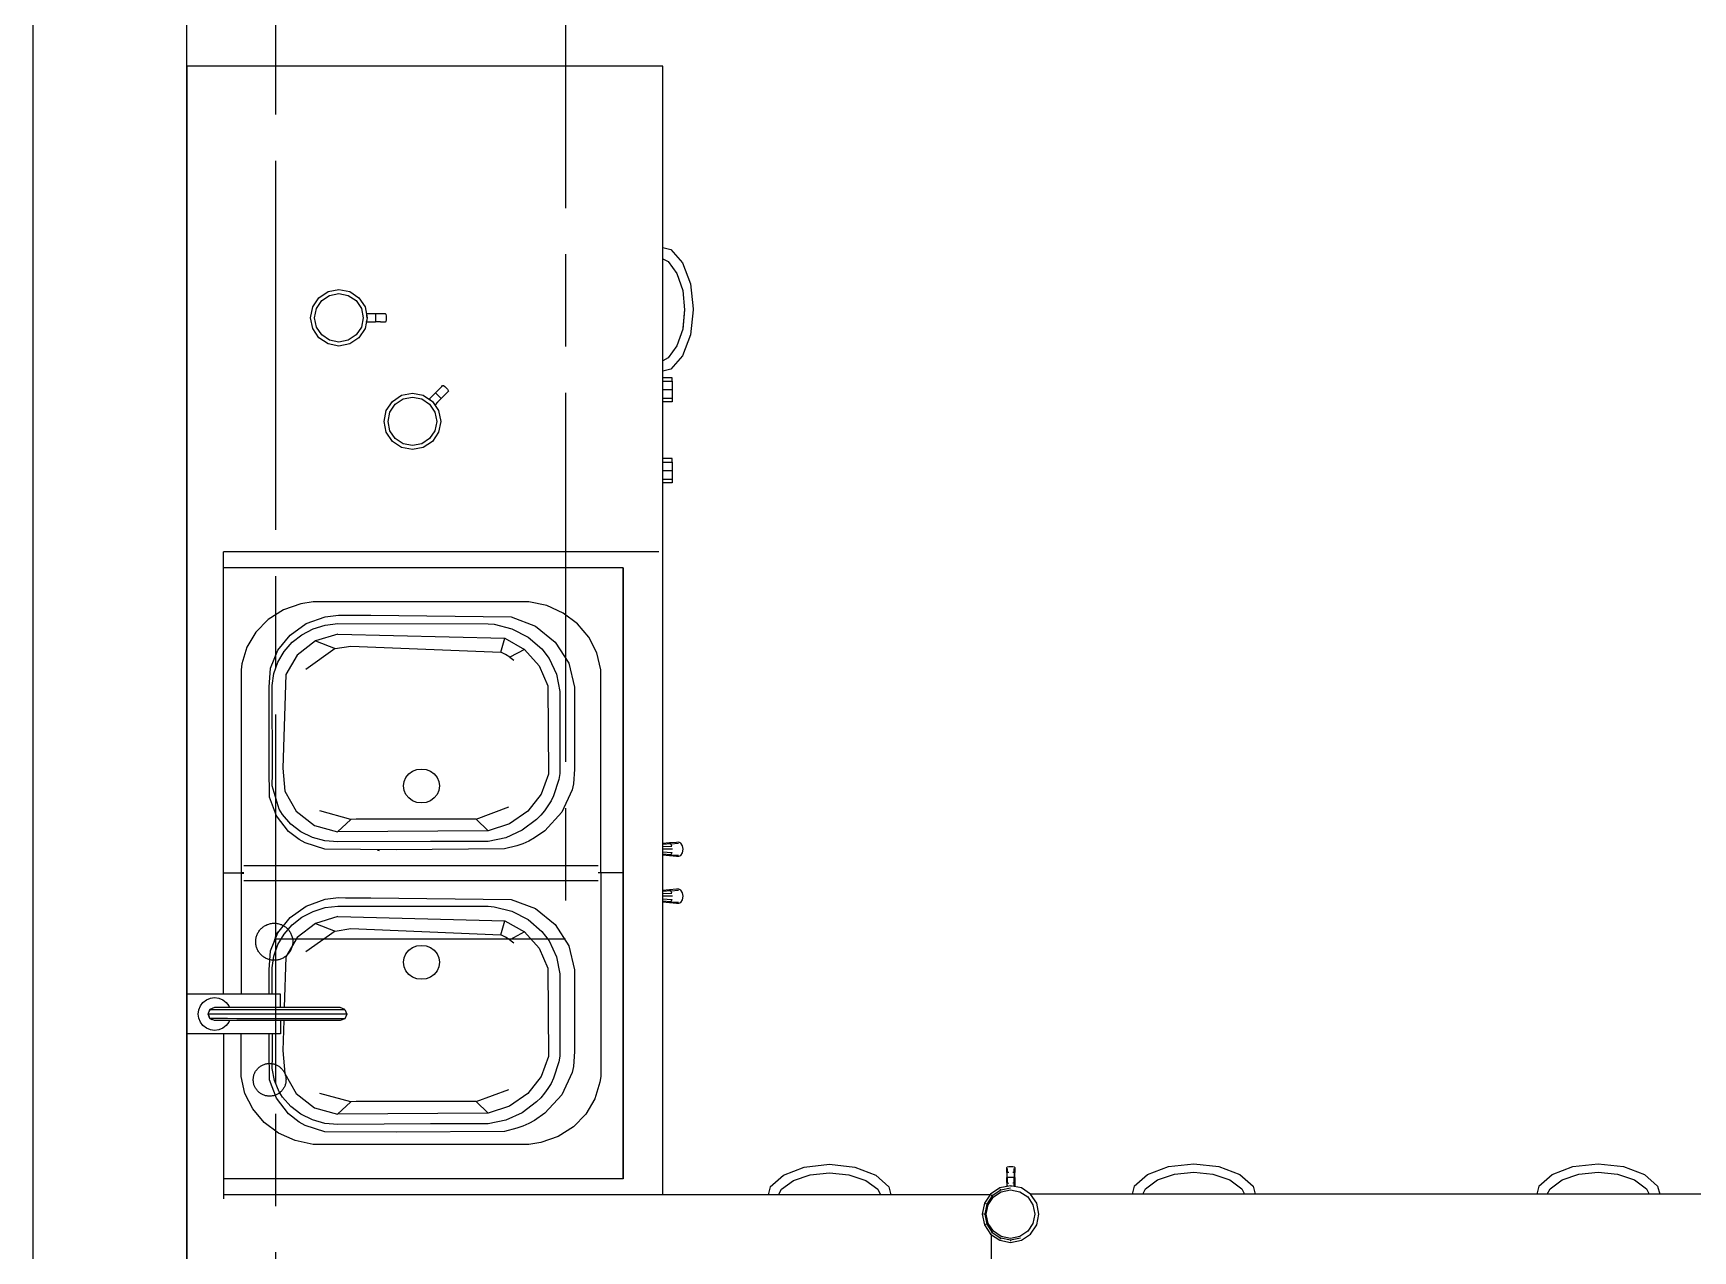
# Model space of a CAD drawing. Header units: inches. Extents: x 20 to 12921, y 15 to 10415.
# Drawn here: x 4620 to 6778, y 963 to 2546 of the extents above; entities that cross this region are included whole.
import ezdxf

# ---------------------------------------------------------------- set-up
doc = ezdxf.new("R2010")
doc.units = ezdxf.units.IN
doc.header["$MEASUREMENT"] = 0
doc.linetypes.add('ACAD_ISO08W100', pattern=[36, 24, -3, 6, -3])
doc.layers.add('mebel', color=21, linetype='Continuous')

# ---------------------------------------------------------------- blocks, each defined once
blk = doc.blocks.new('m_131')
for p, q in [((-622, 2098.6), (-622, 1097.2)), ((-647.6, 1895.6), (-632.4, 1912.7)), ((-632.4, 1912.7), (-622, 1915.4)), ((-629.1, 1898.1), (-622, 1901.7)), ((-657.9, 1868.3), (-647.6, 1895.6)), ((-647.8, 1860.6), (-640.5, 1882.4)), ((-640.5, 1882.4), (-629.1, 1898.1)), ((-661.6, 1835.5), (-657.9, 1868.3)), ((-650.4, 1835.5), (-647.8, 1860.6)), ((-657.9, 1802.6), (-661.6, 1835.5)), ((-647.8, 1810.4), (-650.4, 1835.5)), ((-647.6, 1775.4), (-657.9, 1802.6)), ((-640.5, 1788.5), (-647.8, 1810.4)), ((-632.4, 1758.2), (-647.6, 1775.4)), ((-629.1, 1772.8), (-640.5, 1788.5)), ((-622, 1769.2), (-629.1, 1772.8)), ((-632.4, 1758.2), (-622, 1755.6)), ((-647.6, 1369.4), (-632.4, 1386.5)), ((-632.4, 1386.5), (-622, 1389.2)), ((-657.9, 1342.1), (-647.6, 1369.4)), ((-640.5, 1356.2), (-629.1, 1371.9)), ((-629.1, 1371.9), (-622, 1375.5)), ((-661.6, 1309.3), (-657.9, 1342.1)), ((-647.8, 1334.4), (-640.5, 1356.2)), ((-650.4, 1309.3), (-647.8, 1334.4)), ((-657.9, 1276.4), (-661.6, 1309.3)), ((-647.8, 1284.2), (-650.4, 1309.3)), ((-647.6, 1249.2), (-657.9, 1276.4)), ((-640.5, 1262.3), (-647.8, 1284.2)), ((-629.1, 1246.6), (-640.5, 1262.3)), ((-632.4, 1232), (-647.6, 1249.2)), ((-632.4, 1232), (-622, 1229.4)), ((-622, 1243), (-629.1, 1246.6)), ((-610.1, 1105.2), (-622.1, 1097.2)), ((-596.1, 1108), (-610.1, 1105.2)), ((-608.1, 1100.3), (-596.1, 1102.7)), ((-582, 1105.2), (-596.1, 1108)), ((-596.1, 1102.7), (-584, 1100.3)), ((-570, 1097.2), (-582, 1105.2)), ((-630.1, 1085.3), (-632.9, 1071.2)), ((-622.1, 1097.2), (-630.1, 1085.3)), ((-627.6, 1071.2), (-625.2, 1083.2)), ((-625.2, 1083.2), (-618.4, 1093.5)), ((-618.4, 1093.5), (-608.1, 1100.3)), ((-584, 1100.3), (-573.7, 1093.5)), ((-573.7, 1093.5), (-566.9, 1083.2)), ((-562, 1085.3), (-570, 1097.2)), ((-566.9, 1083.2), (-564.5, 1071.2)), ((-565, 1084), (-562.4, 1071.2)), ((-559.2, 1071.2), (-562, 1085.3)), ((-658, 1071.3), (-657.9, 1074)), ((-657.9, 1068.7), (-658, 1071.3)), ((-657.9, 1074), (-657.4, 1075.9)), ((-657.4, 1066.8), (-657.9, 1068.7)), ((-657.4, 1075.9), (-656.7, 1076.6)), ((-656.7, 1066.1), (-657.4, 1066.8)), ((-656.7, 1076.6), (-650.1, 1076.6)), ((-655, 1066.1), (-656.7, 1066.1)), ((-650.5, 1075.9), (-655.5, 1075.9)), ((-655.5, 1066.8), (-650.5, 1066.8)), ((-650.1, 1066.1), (-655, 1066.1)), ((-650.7, 1074), (-650.5, 1075.9)), ((-650.5, 1066.8), (-650.7, 1068.7)), ((-650.1, 1076.6), (-650.5, 1075.9)), ((-650.5, 1075.9), (-643.6, 1075.9)), ((-643.6, 1066.8), (-650.5, 1066.8)), ((-650.5, 1066.8), (-650.1, 1066.1)), ((-643.6, 1076.6), (-650.1, 1076.6)), ((-650.1, 1066.1), (-643.6, 1066.1)), ((-643.6, 1076.6), (-637, 1076.6)), ((-643.6, 1075.9), (-643.6, 1076.6)), ((-643.6, 1075.9), (-643.6, 1066.8)), ((-636.7, 1075.9), (-643.6, 1075.9)), ((-643.6, 1066.8), (-636.7, 1066.8)), ((-643.6, 1066.1), (-643.6, 1066.8)), ((-637, 1066.1), (-643.6, 1066.1)), ((-637, 1076.6), (-631.8, 1076.6)), ((-637, 1076.6), (-636.7, 1075.9)), ((-636.7, 1066.8), (-637, 1066.1)), ((-637, 1066.1), (-631.9, 1066.1)), ((-631.9, 1075.9), (-636.7, 1075.9)), ((-636.7, 1075.9), (-636.4, 1074)), ((-636.7, 1066.8), (-636.4, 1068.7)), ((-632, 1066.8), (-636.7, 1066.8)), ((-632.9, 1071.2), (-632.8, 1071.3)), ((-632.9, 1071.2), (-630.1, 1057.1)), ((-632.8, 1071.3), (-632.6, 1072.4)), ((-632.2, 1067.6), (-632, 1066.8)), ((-632, 1066.8), (-632, 1066.5)), ((-629.7, 1071.2), (-627.1, 1058.3)), ((-627.1, 1058.3), (-628.7, 1057.6)), ((-625.2, 1059.1), (-627.6, 1071.2)), ((-627.1, 1058.3), (-619.8, 1047.4)), ((-618.4, 1048.8), (-625.2, 1059.1)), ((-566.9, 1059.1), (-573.7, 1048.8)), ((-572.3, 1047.4), (-565, 1058.3)), ((-564.5, 1071.2), (-566.9, 1059.1)), ((-562.4, 1071.2), (-565, 1058.3)), ((-565, 1058.3), (-563.4, 1057.6)), ((-562.4, 1071.2), (-560.7, 1071.2)), ((-562, 1057.1), (-559.2, 1071.2)), ((-630.1, 1057.1), (-622.1, 1045.1)), ((-622.1, 1045.1), (-610.1, 1037.1)), ((-621.3, 1044.6), (-621.3, 611.9)), ((-619.8, 1047.4), (-621, 1046.2)), ((-619.8, 1047.4), (-608.9, 1040.1)), ((-608.1, 1042), (-618.4, 1048.8)), ((-610.1, 1037.1), (-596.1, 1034.3)), ((-608.9, 1040.1), (-609.6, 1038.5)), ((-608.9, 1040.1), (-596.1, 1037.5)), ((-596.1, 1039.6), (-608.1, 1042)), ((-584, 1042), (-596.1, 1039.6)), ((-596.1, 1037.5), (-583.2, 1040.1)), ((-596.1, 1037.5), (-596.1, 1035.8)), ((-596.1, 1034.3), (-582, 1037.1)), ((-573.7, 1048.8), (-584, 1042)), ((-583.2, 1040.1), (-572.3, 1047.4)), ((-583.2, 1040.1), (-582.5, 1038.5)), ((-582, 1037.1), (-570, 1045.1)), ((-572.3, 1047.4), (-571.1, 1046.2)), ((-570, 1045.1), (-562, 1057.1)), ((-569.4, 1046.1), (-0.1, 1046.1)), ((-646.8, 895.8), (-631.7, 913)), ((-631.7, 913), (-621.3, 915.6)), ((-657.2, 868.6), (-646.8, 895.8)), ((-639.7, 882.7), (-628.4, 898.4)), ((-628.4, 898.4), (-621.3, 902)), ((-660.9, 835.8), (-657.2, 868.6)), ((-647.1, 860.8), (-639.7, 882.7)), ((-649.6, 835.8), (-647.1, 860.8)), ((-657.2, 802.9), (-660.9, 835.8)), ((-647.1, 810.7), (-649.6, 835.8)), ((-646.8, 775.7), (-657.2, 802.9)), ((-639.7, 788.8), (-647.1, 810.7)), ((-628.4, 773.1), (-639.7, 788.8)), ((-631.7, 758.6), (-646.8, 775.7)), ((-631.7, 758.6), (-621.3, 755.9)), ((-621.3, 769.5), (-628.4, 773.1)), ((-1833.1, 644.4), (-1805.8, 654.8)), ((-1805.8, 654.8), (-1773, 658.5)), ((-1773, 658.5), (-1772.4, 658.4)), ((-1771.9, 658.5), (-1739.1, 654.8)), ((-1739.1, 654.8), (-1711.8, 644.4)), ((-1852.8, 618.9), (-1850.2, 629.3)), ((-1850.2, 629.3), (-1833.1, 644.4)), ((-1838.1, 618.9), (-1834.5, 626)), ((-1834.5, 626), (-1818.9, 637.3)), ((-1818.9, 637.3), (-1797, 644.7)), ((-1797, 644.7), (-1771.9, 647.2)), ((-1772.4, 647.2), (-1747.9, 644.7)), ((-1771.9, 647.2), (-1746.8, 644.7)), ((-1746.8, 644.7), (-1725, 637.3)), ((-1725, 637.3), (-1709.3, 626)), ((-1711.8, 644.4), (-1694.7, 629.3)), ((-1709.3, 626), (-1705.7, 618.9)), ((-1694.7, 629.3), (-1692, 618.9)), ((-1678.9, 630.9), (-1683.6, 630.9)), ((-1683.6, 630.9), (-1683.6, 618.9)), ((-1678.9, 618.9), (-1678.9, 630.9)), ((-1678.9, 630.9), (-1667.8, 630.9)), ((-1667.8, 630.9), (-1656.6, 630.9)), ((-1667.8, 630.9), (-1667.8, 618.9)), ((-1656.6, 630.9), (-1652, 630.9)), ((-1656.6, 630.9), (-1656.6, 618.9)), ((-1652, 630.9), (-1652, 618.9)), ((-1573.7, 630.9), (-1578.3, 630.9)), ((-1578.3, 630.9), (-1578.3, 618.9)), ((-1573.7, 618.9), (-1573.7, 630.9)), ((-1573.7, 630.9), (-1562.6, 630.9)), ((-1562.6, 630.9), (-1551.4, 630.9)), ((-1562.6, 630.9), (-1562.6, 618.9)), ((-1551.4, 630.9), (-1546.8, 630.9)), ((-1551.4, 630.9), (-1551.4, 618.9)), ((-1546.8, 630.9), (-1546.8, 618.9)), ((-1078.4, 642.5), (-1079.7, 639.7)), ((-1079.7, 639.7), (-1079.4, 636.6)), ((-1079.4, 636.6), (-1078.7, 627.7)), ((-1078.7, 627.7), (-1077.6, 629.5)), ((-1078.7, 627.7), (-1077.8, 618.4)), ((-1075.1, 644.5), (-1078.4, 642.5)), ((-1077.6, 629.5), (-1078.2, 639.1)), ((-1074.6, 630.8), (-1077.6, 629.5)), ((-1077.6, 629.5), (-1076.8, 618.4)), ((-1070.5, 645.3), (-1075.1, 644.5)), ((-1074.1, 618.4), (-1074.6, 630.8)), ((-1065.9, 644.5), (-1070.5, 645.3)), ((-1070.5, 631.3), (-1070.5, 618.4)), ((-1066.9, 618.4), (-1066.4, 630.8)), ((-1066.4, 630.8), (-1063.4, 629.5)), ((-1062.5, 642.5), (-1065.9, 644.5)), ((-1063.4, 629.5), (-1064.2, 618.4)), ((-1063.4, 629.5), (-1062.7, 639.1)), ((-1062.3, 627.7), (-1063.4, 629.5)), ((-1063.1, 618.4), (-1062.3, 627.7)), ((-1061.3, 639.7), (-1062.5, 642.5)), ((-1062.3, 627.7), (-1061.5, 636.6)), ((-1061.5, 636.6), (-1061.3, 639.7)), ((-1017.4, 642.5), (-1018.6, 639.7)), ((-1018.6, 639.7), (-1018.4, 636.6)), ((-1018.4, 636.6), (-1017.6, 627.7)), ((-1017.6, 627.7), (-1016.5, 629.5)), ((-1017.6, 627.7), (-1016.8, 618.4)), ((-1014, 644.5), (-1017.4, 642.5)), ((-1016.5, 629.5), (-1017.2, 639.1)), ((-1013.5, 630.8), (-1016.5, 629.5)), ((-1016.5, 629.5), (-1015.7, 618.4)), ((-1009.4, 645.3), (-1014, 644.5)), ((-1013, 618.4), (-1013.5, 630.8)), ((-1004.8, 644.5), (-1009.4, 645.3)), ((-1009.4, 631.3), (-1009.4, 618.4)), ((-1005.8, 618.4), (-1005.3, 630.8)), ((-1005.3, 630.8), (-1002.3, 629.5)), ((-1001.4, 642.5), (-1004.8, 644.5)), ((-1002.3, 629.5), (-1003.1, 618.4)), ((-1002.3, 629.5), (-1001.7, 639.1)), ((-1001.2, 627.7), (-1002.3, 629.5)), ((-1002.1, 618.4), (-1001.2, 627.7)), ((-1000.2, 639.7), (-1001.4, 642.5)), ((-1001.2, 627.7), (-1000.5, 636.6)), ((-1000.5, 636.6), (-1000.2, 639.7)), ((-1457.3, 618.9), (-2088.7, 618.9)), ((-2088.7, 618.9), (-2088.7, 0)), ((-2088.7, 618.9), (-2088.7, 613.6)), ((-1457.3, 618.4), (-621.3, 618.4)), ((-1457.3, 613.7), (-1457.3, 47.6)), ((-621.3, 612), (-621.3, 47.6)), ((-1039.2, 567.3), (-1436.2, 567.3)), ((-1436.2, 567.3), (-1029.3, 567.3)), ((-1436.2, 567.3), (-1436.2, 47.6)), ((-1049.1, 567.3), (-642.1, 567.3)), ((-1039.6, 567.3), (-1039.6, 534.6)), ((-642.1, 567.3), (-1039.6, 567.3)), ((-642.1, 567.3), (-642.1, 47.6)), ((-1346.1, 522.7), (-1363.6, 507.9)), ((-1325.8, 532.9), (-1346.1, 522.7)), ((-1303.9, 538.1), (-1325.8, 532.9)), ((-1052.8, 538.1), (-1303.9, 538.1)), ((-1039.2, 538.1), (-1052.8, 538.1)), ((-1049.1, 534.6), (-1049.1, 73.8)), ((-1039.6, 538.1), (-774.9, 538.1)), ((-1029.3, 534.6), (-1029.3, 73.8)), ((-774.9, 538.1), (-767.5, 537.1)), ((-767.5, 537.1), (-745.8, 530.5)), ((-745.8, 530.5), (-726.1, 518.8)), ((-726.1, 518.8), (-709.6, 502.5)), ((-1363.6, 507.9), (-1377.6, 489.2)), ((-1339.9, 479), (-1312.4, 496.5)), ((-1312.4, 496.5), (-1281.1, 503.9)), ((-1281.1, 503.9), (-1174.6, 503.9)), ((-1174.6, 503.9), (-1155.4, 502.6)), ((-1155.4, 502.6), (-1147.6, 500.8)), ((-1147.6, 500.8), (-1118.6, 487.5)), ((-972.6, 479), (-945.1, 496.5)), ((-945.1, 496.5), (-913.8, 503.9)), ((-913.8, 503.9), (-807.4, 503.9)), ((-807.4, 503.9), (-788.1, 502.6)), ((-788.1, 502.6), (-780.4, 500.8)), ((-780.4, 500.8), (-751.3, 487.5)), ((-709.6, 502.5), (-697, 482.7)), ((-1377.6, 489.2), (-1387.3, 467.8)), ((-1360.6, 453.1), (-1339.9, 479)), ((-1318.6, 470.9), (-1297.9, 480.7)), ((-1297.9, 480.7), (-1275.6, 484.9)), ((-1275.6, 484.9), (-1168.8, 484.9)), ((-1168.8, 484.9), (-1161.3, 483.8)), ((-1161.3, 483.8), (-1139.9, 476.9)), ((-1139.9, 476.9), (-1133.2, 473.5)), ((-1118.6, 487.5), (-1094.5, 465.6)), ((-993.4, 453.1), (-972.6, 479)), ((-951.3, 470.9), (-930.6, 480.7)), ((-930.6, 480.7), (-908.3, 484.9)), ((-908.3, 484.9), (-801.5, 484.9)), ((-801.5, 484.9), (-794.1, 483.8)), ((-794.1, 483.8), (-772.7, 476.9)), ((-772.7, 476.9), (-765.9, 473.5)), ((-751.3, 487.5), (-727.3, 465.6)), ((-697, 482.7), (-689.1, 460.3)), ((-1387.3, 467.8), (-1392.1, 444.5)), ((-1346.3, 443.8), (-1330.9, 461.5)), ((-1330.9, 461.5), (-1318.6, 470.9)), ((-1330.3, 439), (-1309, 458.2)), ((-1309, 458.2), (-1283, 469.2)), ((-1283, 469.2), (-1168.3, 470.1)), ((-1168.3, 470.1), (-1142.2, 460.6)), ((-1142.2, 460.6), (-1120, 443.2)), ((-1133.2, 473.5), (-1126.7, 469.5)), ((-1126.7, 469.5), (-1120.5, 465)), ((-1120.5, 465), (-1114.6, 460.1)), ((-1114.6, 460.1), (-1109.1, 454.7)), ((-1109.1, 454.7), (-1095.2, 436.1)), ((-1094.5, 465.6), (-1085.1, 452)), ((-1089.7, 458.6), (-1089.6, 458.5)), ((-979, 443.8), (-963.7, 461.5)), ((-963.7, 461.5), (-951.3, 470.9)), ((-963, 439), (-941.7, 458.2)), ((-941.7, 458.2), (-915.7, 469.2)), ((-915.7, 469.2), (-801.1, 470.1)), ((-801.1, 470.1), (-775, 460.6)), ((-775, 460.6), (-752.7, 443.2)), ((-765.9, 473.5), (-759.4, 469.5)), ((-759.4, 469.5), (-753.2, 465)), ((-753.2, 465), (-747.3, 460.1)), ((-747.3, 460.1), (-741.9, 454.7)), ((-741.9, 454.7), (-727.9, 436.1)), ((-727.3, 465.6), (-717.8, 452)), ((-689.1, 460.3), (-686.7, 444.5)), ((-1392.1, 444.5), (-1392.1, 163.9)), ((-1372.5, 421.5), (-1360.6, 453.1)), ((-1357.2, 422.7), (-1346.3, 443.8)), ((-1344.7, 413.5), (-1330.3, 439)), ((-1330.3, 439), (-1320, 419.7)), ((-1120, 443.2), (-1103.6, 419.6)), ((-1095.2, 436.1), (-1085.5, 414.7)), ((-1085.1, 452), (-1081.1, 444.6)), ((-1081.1, 444.6), (-1077.7, 437)), ((-1077.7, 437), (-1074.8, 429.2)), ((-1005.3, 421.5), (-993.4, 453.1)), ((-989.9, 422.7), (-979, 443.8)), ((-977.5, 413.5), (-963, 439)), ((-963, 439), (-952.7, 419.7)), ((-752.7, 443.2), (-736.3, 419.6)), ((-727.9, 436.1), (-718.2, 414.7)), ((-717.8, 452), (-713.9, 444.6)), ((-713.9, 444.6), (-710.4, 437)), ((-710.4, 437), (-707.6, 429.2)), ((-686.7, 444.5), (-686.7, 163.9)), ((-1374.7, 239.1), (-1372.5, 421.5)), ((-1363, 399.5), (-1357.2, 422.7)), ((-1350.3, 196), (-1344.7, 413.5)), ((-1326.5, 408.2), (-1344.7, 413.5)), ((-1323.5, 414.1), (-1326.5, 408.2)), ((-1320, 419.7), (-1323.5, 414.1)), ((-1320, 419.7), (-1316.1, 425)), ((-1109.7, 376), (-1125.4, 418.7)), ((-1103.6, 419.6), (-1094.5, 391.9)), ((-1085.5, 414.7), (-1080.6, 391.5)), ((-1074.8, 429.2), (-1070.8, 412.9)), ((-1070.8, 412.9), (-1069.6, 272.2)), ((-1007.4, 239.1), (-1005.3, 421.5)), ((-995.7, 399.5), (-989.9, 422.7)), ((-983, 196), (-977.5, 413.5)), ((-959.3, 408.2), (-977.5, 413.5)), ((-956.2, 414.1), (-959.3, 408.2)), ((-952.7, 419.7), (-956.2, 414.1)), ((-952.7, 419.7), (-948.8, 425)), ((-742.4, 376), (-758.1, 418.7)), ((-736.3, 419.6), (-727.3, 391.9)), ((-718.2, 414.7), (-713.3, 391.5)), ((-707.6, 429.2), (-703.5, 412.9)), ((-703.5, 412.9), (-702.4, 272.2)), ((-1363.8, 196.2), (-1363.7, 391.5)), ((-1363.7, 391.5), (-1363, 399.5)), ((-1334.6, 213), (-1326.5, 408.2)), ((-1094.5, 391.9), (-1109.7, 376)), ((-1094.5, 391.9), (-1093.2, 195.7)), ((-1080.6, 391.5), (-1080.6, 316.9)), ((-996.5, 196.2), (-996.4, 391.5)), ((-996.4, 391.5), (-995.7, 399.5)), ((-967.4, 213), (-959.3, 408.2)), ((-727.3, 391.9), (-742.4, 376)), ((-727.3, 391.9), (-726, 195.7)), ((-713.3, 391.5), (-713.3, 316.9)), ((-1109.7, 376), (-1109.7, 219.9)), ((-742.4, 376), (-742.4, 219.9)), ((-1673.3, 333.5), (-1672.2, 335.2)), ((-1673.3, 332.5), (-1673.3, 333.5)), ((-1672.1, 331.3), (-1673.3, 332.5)), ((-1672.2, 335.2), (-1670.5, 337.2)), ((-1668.6, 327.9), (-1672.1, 331.3)), ((-1670.5, 337.2), (-1668.5, 338.9)), ((-1668.6, 327.9), (-1664, 323.2)), ((-1668.5, 338.9), (-1666.8, 339.9)), ((-1666.8, 339.9), (-1665.9, 340)), ((-1665.9, 340), (-1664.6, 338.7)), ((-1664.6, 338.7), (-1661.2, 335.3)), ((-1663.5, 323.7), (-1662.1, 325.1)), ((-1662.1, 325.1), (-1660.3, 326.9)), ((-1661.2, 335.3), (-1656.6, 330.6)), ((-1660.3, 326.9), (-1658.4, 328.8)), ((-1658.4, 328.8), (-1657.1, 330.1)), ((-1656.6, 330.6), (-1657.1, 330.1)), ((-1656.6, 330.6), (-1651.9, 326)), ((-1652.8, 319.3), (-1640.9, 327.2)), ((-1651.9, 326), (-1648.5, 322.6)), ((-1640.9, 327.2), (-1626.8, 330)), ((-1638.9, 322.4), (-1626.8, 324.8)), ((-1626.8, 330), (-1612.7, 327.2)), ((-1626.8, 324.8), (-1614.7, 322.4)), ((-1612.7, 327.2), (-1600.8, 319.3)), ((-1168.4, 321.5), (-1163.8, 325.2)), ((-1163.8, 325.2), (-1158.5, 327.6)), ((-1158.5, 327.6), (-1152.8, 328.4)), ((-1152.8, 328.4), (-1147, 327.6)), ((-1147, 327.6), (-1141.7, 325.2)), ((-1141.7, 325.2), (-1137.1, 321.5)), ((-939.1, 321.5), (-934.5, 325.2)), ((-934.5, 325.2), (-929.2, 327.6)), ((-929.2, 327.6), (-923.5, 328.4)), ((-923.5, 328.4), (-917.7, 327.6)), ((-917.7, 327.6), (-912.4, 325.2)), ((-912.4, 325.2), (-907.8, 321.5)), ((-1664, 323.2), (-1663.5, 323.7)), ((-1664, 323.2), (-1659.3, 318.6)), ((-1663.6, 293.2), (-1660.8, 307.3)), ((-1660.8, 307.3), (-1652.8, 319.3)), ((-1659.3, 318.6), (-1655.7, 314.9)), ((-1658.4, 293.2), (-1656, 305.3)), ((-1656, 305.3), (-1649.1, 315.5)), ((-1655.5, 315.2), (-1655.3, 315.5)), ((-1655.3, 315.5), (-1654.6, 316.7)), ((-1651.6, 320.1), (-1650.5, 320.8)), ((-1650.5, 320.8), (-1648.9, 321.9)), ((-1649.1, 315.5), (-1638.9, 322.4)), ((-1648.5, 322.6), (-1648.2, 322.3)), ((-1648.2, 322.3), (-1648.3, 322.3)), ((-1614.7, 322.4), (-1604.5, 315.5)), ((-1604.5, 315.5), (-1597.6, 305.3)), ((-1600.8, 319.3), (-1592.8, 307.3)), ((-1597.6, 305.3), (-1595.2, 293.2)), ((-1592.8, 307.3), (-1590, 293.2)), ((-1174.8, 305), (-1174.1, 311)), ((-1174.1, 298.9), (-1174.8, 305)), ((-1174.1, 311), (-1171.9, 316.7)), ((-1171.9, 316.7), (-1168.4, 321.5)), ((-1137.1, 321.5), (-1133.6, 316.7)), ((-1133.6, 316.7), (-1131.4, 311)), ((-1131.4, 311), (-1130.7, 305)), ((-1130.7, 305), (-1131.4, 298.9)), ((-1080.6, 316.9), (-1080.1, 196.1)), ((-945.5, 305), (-944.8, 311)), ((-944.8, 298.9), (-945.5, 305)), ((-944.8, 311), (-942.6, 316.7)), ((-942.6, 316.7), (-939.1, 321.5)), ((-907.8, 321.5), (-904.3, 316.7)), ((-904.3, 316.7), (-902.1, 311)), ((-902.1, 311), (-901.4, 305)), ((-901.4, 305), (-902.1, 298.9)), ((-713.3, 316.9), (-712.8, 196.1)), ((-1660.8, 279.1), (-1663.6, 293.2)), ((-1656, 281.1), (-1658.4, 293.2)), ((-1649.1, 270.9), (-1656, 281.1)), ((-1597.6, 281.1), (-1604.5, 270.9)), ((-1595.2, 293.2), (-1597.6, 281.1)), ((-1590, 293.2), (-1592.8, 279.1)), ((-1171.9, 293.3), (-1174.1, 298.9)), ((-1168.4, 288.4), (-1171.9, 293.3)), ((-1163.8, 284.7), (-1168.4, 288.4)), ((-1158.5, 282.3), (-1163.8, 284.7)), ((-1152.8, 281.5), (-1158.5, 282.3)), ((-1147, 282.3), (-1152.8, 281.5)), ((-1141.7, 284.7), (-1147, 282.3)), ((-1137.1, 288.4), (-1141.7, 284.7)), ((-1133.6, 293.3), (-1137.1, 288.4)), ((-1131.4, 298.9), (-1133.6, 293.3)), ((-942.6, 293.3), (-944.8, 298.9)), ((-939.1, 288.4), (-942.6, 293.3)), ((-934.5, 284.7), (-939.1, 288.4)), ((-929.2, 282.3), (-934.5, 284.7)), ((-923.5, 281.5), (-929.2, 282.3)), ((-917.7, 282.3), (-923.5, 281.5)), ((-912.4, 284.7), (-917.7, 282.3)), ((-907.8, 288.4), (-912.4, 284.7)), ((-904.3, 293.3), (-907.8, 288.4)), ((-902.1, 298.9), (-904.3, 293.3)), ((-1763.9, 259.4), (-1765.9, 258.9)), ((-1761.3, 259.6), (-1763.9, 259.4)), ((-1758.7, 259.4), (-1761.3, 259.6)), ((-1756.8, 258.9), (-1758.7, 259.4)), ((-1652.8, 267.2), (-1660.8, 279.1)), ((-1640.9, 259.2), (-1652.8, 267.2)), ((-1638.9, 264), (-1649.1, 270.9)), ((-1626.8, 256.4), (-1640.9, 259.2)), ((-1626.8, 261.6), (-1638.9, 264)), ((-1614.7, 264), (-1626.8, 261.6)), ((-1612.7, 259.2), (-1626.8, 256.4)), ((-1604.5, 270.9), (-1614.7, 264)), ((-1600.8, 267.2), (-1612.7, 259.2)), ((-1592.8, 279.1), (-1600.8, 267.2)), ((-1069.6, 272.2), (-1070.4, 179.2)), ((-702.4, 272.2), (-703.1, 179.2)), ((-1765.9, 258.9), (-1766.6, 258.3)), ((-1766.6, 258.3), (-1766.6, 233.4)), ((-1766.6, 245.1), (-1765.9, 245.1)), ((-1765.9, 245.1), (-1756.8, 245.1)), ((-1756, 258.3), (-1756.8, 258.9)), ((-1756, 245.1), (-1756.8, 245.1)), ((-1756, 251.7), (-1756, 258.3)), ((-1756, 251.7), (-1756, 245.1)), ((-1756, 238.5), (-1756, 245.1)), ((-1756, 233.4), (-1756, 238.5)), ((-1374.7, 206), (-1374.7, 239.1)), ((-1069.8, 247.5), (-1068.8, 249.8)), ((-1007.4, 206), (-1007.4, 239.1)), ((-1795.5, 211.7), (-1787.5, 223.6)), ((-1790.6, 209.7), (-1783.8, 219.9)), ((-1787.5, 223.6), (-1775.6, 231.6)), ((-1783.8, 219.9), (-1773.6, 226.8)), ((-1775.6, 231.6), (-1761.5, 234.4)), ((-1773.6, 226.8), (-1761.5, 229.2)), ((-1766.3, 233.5), (-1766.2, 233.5)), ((-1766.3, 233.5), (-1766.3, 233.5)), ((-1763.9, 233.9), (-1765.3, 233.7)), ((-1761.5, 234.4), (-1763.9, 233.9)), ((-1761.5, 234.4), (-1747.4, 231.6)), ((-1761.5, 229.2), (-1749.4, 226.8)), ((-1759.9, 234.1), (-1756.8, 233.5)), ((-1758.7, 233.9), (-1756.4, 233.4)), ((-1756.4, 233.4), (-1756.8, 233.5)), ((-1756.4, 233.4), (-1756, 233.4)), ((-1749.4, 226.8), (-1739.2, 219.9)), ((-1747.4, 231.6), (-1735.4, 223.6)), ((-1739.2, 219.9), (-1732.3, 209.7)), ((-1735.4, 223.6), (-1727.4, 211.7)), ((-1109.7, 219.9), (-1109.2, 212.9)), ((-742.4, 219.9), (-742, 212.9)), ((-1798.3, 197.6), (-1795.5, 211.7)), ((-1795.5, 183.5), (-1798.3, 197.6)), ((-1793, 197.6), (-1790.6, 209.7)), ((-1790.6, 185.5), (-1793, 197.6)), ((-1732.3, 209.7), (-1729.9, 197.6)), ((-1729.9, 197.6), (-1732.3, 185.5)), ((-1727.4, 211.7), (-1724.6, 197.6)), ((-1724.6, 197.6), (-1727.4, 183.5)), ((-1374.8, 197.1), (-1374.7, 206)), ((-1372.7, 179.7), (-1374.8, 197.1)), ((-1361.8, 179.8), (-1363.8, 196.2)), ((-1350.3, 196), (-1341.3, 167)), ((-1331.3, 192.6), (-1334.6, 213)), ((-1109.2, 212.9), (-1120.2, 172.8)), ((-1093.2, 195.7), (-1109.2, 212.9)), ((-1101.4, 165.9), (-1093.2, 195.7)), ((-1080.1, 196.1), (-1081.3, 179.3)), ((-1007.6, 197.1), (-1007.4, 206)), ((-1005.5, 179.7), (-1007.6, 197.1)), ((-994.6, 179.8), (-996.5, 196.2)), ((-983, 196), (-974.1, 167)), ((-964, 192.6), (-967.4, 213)), ((-862.2, 205.4), (-864.7, 199.4)), ((-864.7, 199.4), (-864.7, 187.1)), ((-862.2, 205.4), (-856.1, 207.9)), ((-862.2, 192.3), (-862.2, 205.4)), ((-856.1, 194.4), (-856.2, 184.4)), ((-856.1, 207.9), (-850.1, 205.4)), ((-856.1, 207.9), (-856.1, 194.4)), ((-850.1, 205.4), (-847.6, 199.4)), ((-850.1, 205.4), (-850.1, 192.3)), ((-847.6, 199.4), (-847.6, 178)), ((-742, 212.9), (-752.9, 172.8)), ((-726, 195.7), (-742, 212.9)), ((-734.1, 165.9), (-726, 195.7)), ((-712.8, 196.1), (-714.1, 179.3)), ((-1787.5, 171.6), (-1795.5, 183.5)), ((-1783.8, 175.3), (-1790.6, 185.5)), ((-1773.6, 168.4), (-1783.8, 175.3)), ((-1739.2, 175.3), (-1749.4, 168.4)), ((-1732.3, 185.5), (-1739.2, 175.3)), ((-1727.4, 183.5), (-1735.4, 171.6)), ((-1363.9, 155.1), (-1372.7, 179.7)), ((-1357, 164.1), (-1361.8, 179.8)), ((-1341.3, 167), (-1331.3, 192.6)), ((-1331.3, 192.6), (-1304.3, 154.6)), ((-1081.3, 179.3), (-1085.7, 163.1)), ((-1070.4, 179.2), (-1078.6, 153.8)), ((-996.6, 155.1), (-1005.5, 179.7)), ((-989.7, 164.1), (-994.6, 179.8)), ((-974.1, 167), (-964, 192.6)), ((-964, 192.6), (-937, 154.6)), ((-864.7, 187.1), (-864.7, 178)), ((-864.7, 178), (-864.7, 154.1)), ((-862.2, 182.5), (-862.2, 192.3)), ((-862.2, 156.8), (-862.2, 182.5)), ((-856.2, 184.4), (-856.2, 157.9)), ((-850.1, 192.3), (-850.1, 182.5)), ((-850.1, 182.5), (-850.1, 156.8)), ((-847.6, 178), (-847.6, 166.9)), ((-714.1, 179.3), (-718.5, 163.1)), ((-703.1, 179.2), (-711.4, 153.8)), ((-1775.6, 163.6), (-1787.5, 171.6)), ((-1761.5, 160.8), (-1775.6, 163.6)), ((-1761.5, 166), (-1773.6, 168.4)), ((-1749.4, 168.4), (-1761.5, 166)), ((-1747.4, 163.6), (-1761.5, 160.8)), ((-1735.4, 171.6), (-1747.4, 163.6)), ((-1392.1, 163.9), (-1389.7, 148.1)), ((-1349, 134), (-1363.9, 155.1)), ((-1349.4, 149.5), (-1357, 164.1)), ((-1341.3, 167), (-1323, 143.4)), ((-1119.9, 141.8), (-1101.4, 165.9)), ((-1085.7, 163.1), (-1093.2, 148.1)), ((-1078.6, 153.8), (-1083, 146)), ((-981.7, 134), (-996.6, 155.1)), ((-982.2, 149.5), (-989.7, 164.1)), ((-974.1, 167), (-955.7, 143.4)), ((-864.7, 154.1), (-864.7, 140)), ((-862.2, 141.7), (-862.2, 156.8)), ((-856.2, 157.9), (-856.2, 142.4)), ((-850.1, 156.8), (-850.1, 141.7)), ((-847.6, 166.9), (-847.6, 140)), ((-752.7, 141.8), (-734.1, 165.9)), ((-718.5, 163.1), (-725.9, 148.1)), ((-711.4, 153.8), (-715.7, 146)), ((-686.7, 163.9), (-691.6, 140.6)), ((-1389.7, 148.1), (-1381.8, 125.7)), ((-1339.5, 136.8), (-1349.4, 149.5)), ((-1329.1, 118.1), (-1349, 134)), ((-1327.5, 126.2), (-1339.5, 136.8)), ((-1323, 143.4), (-1297.7, 128.7)), ((-1146, 127.3), (-1119.9, 141.8)), ((-1103.2, 135.1), (-1115.5, 124.4)), ((-1093.6, 132.2), (-1114, 116.3)), ((-1093.2, 148.1), (-1103.2, 135.1)), ((-1083, 146), (-1093.6, 132.2)), ((-972.2, 136.8), (-982.2, 149.5)), ((-961.8, 118.1), (-981.7, 134)), ((-960.2, 126.2), (-972.2, 136.8)), ((-955.7, 143.4), (-930.4, 128.7)), ((-864.7, 140), (-864.7, 125.2)), ((-862.2, 125.8), (-862.2, 141.7)), ((-856.2, 142.4), (-856.2, 126)), ((-850.1, 141.7), (-850.1, 125.8)), ((-847.6, 140), (-847.6, 125.2)), ((-778.7, 127.3), (-752.7, 141.8)), ((-736, 135.1), (-748.3, 124.4)), ((-726.4, 132.2), (-746.8, 116.3)), ((-725.9, 148.1), (-736, 135.1)), ((-715.7, 146), (-726.4, 132.2)), ((-691.6, 140.6), (-701.2, 119.1)), ((-1381.8, 125.7), (-1369.2, 105.8)), ((-1305.9, 108.8), (-1329.1, 118.1)), ((-1313.7, 118.2), (-1327.5, 126.2)), ((-1298.9, 113.1), (-1313.7, 118.2)), ((-1281.1, 106.7), (-1305.9, 108.8)), ((-1283.4, 111), (-1298.9, 113.1)), ((-1297.7, 128.7), (-1176, 124.8)), ((-1168.8, 111.1), (-1283.4, 111)), ((-1176, 124.8), (-1146, 127.3)), ((-1152.8, 110.8), (-1168.8, 111.1)), ((-1122.4, 120.1), (-1152.8, 110.8)), ((-1114, 116.3), (-1138, 107.5)), ((-1115.5, 124.4), (-1122.4, 120.1)), ((-963.1, 119.1), (-962, 117.1)), ((-962, 117.1), (-962.4, 118.6)), ((-962, 117.1), (-960.7, 116.7)), ((-938.6, 108.8), (-961.8, 118.1)), ((-960.7, 116.7), (-955.8, 114.9)), ((-946.5, 118.2), (-960.2, 126.2)), ((-955.8, 114.9), (-954.4, 114.5)), ((-950.3, 113.5), (-954.4, 114.5)), ((-954.4, 114.5), (-951.7, 113.9)), ((-951.7, 113.9), (-950.3, 113.5)), ((-931.6, 113.1), (-946.5, 118.2)), ((-913.8, 106.7), (-938.6, 108.8)), ((-916.1, 111), (-931.6, 113.1)), ((-930.4, 128.7), (-864.7, 126.6)), ((-881.9, 111), (-916.1, 111)), ((-881, 121.5), (-881.9, 121.5)), ((-881.9, 121.5), (-881.9, 0)), ((-878.4, 121.5), (-881, 121.5)), ((-874.4, 121.5), (-878.4, 121.5)), ((-869, 121.5), (-874.4, 121.5)), ((-864.7, 121.5), (-869, 121.5)), ((-864.7, 125.2), (-864.7, 110.1)), ((-864.7, 110.1), (-864.7, 95.3)), ((-862.2, 109.6), (-862.2, 125.8)), ((-862.2, 93.6), (-862.2, 109.6)), ((-856.2, 126), (-856.2, 109.3)), ((-856.2, 109.3), (-856.2, 93)), ((-850.1, 125.8), (-850.1, 109.6)), ((-850.1, 109.6), (-850.1, 93.6)), ((-847.6, 126), (-808.7, 124.8)), ((-847.6, 125.2), (-847.6, 110.1)), ((-847.6, 121.5), (-831.4, 121.5)), ((-847.6, 110.1), (-847.6, 95.3)), ((-831.4, 121.5), (-830.5, 121.5)), ((-830.5, 121.5), (-830.5, 0)), ((-801.5, 111.1), (-830.5, 111.1)), ((-808.7, 124.8), (-778.7, 127.3)), ((-785.5, 110.8), (-801.5, 111.1)), ((-769.9, 113.8), (-785.5, 110.8)), ((-746.8, 116.3), (-770.7, 107.5)), ((-755.1, 120.1), (-769.9, 113.8)), ((-748.3, 124.4), (-755.1, 120.1)), ((-701.2, 119.1), (-715.2, 100.5)), ((-1369.2, 105.8), (-1352.7, 89.6)), ((-1352.7, 89.6), (-1333, 77.9)), ((-1176.7, 106.7), (-1281.1, 106.7)), ((-1138, 107.5), (-1176.7, 106.7)), ((-881.9, 106.7), (-913.8, 106.7)), ((-864.7, 95.3), (-864.8, 81.2)), ((-862.2, 78.5), (-862.2, 93.6)), ((-856.2, 93), (-856.2, 77.4)), ((-850.1, 93.6), (-850.1, 78.5)), ((-847.6, 95.3), (-847.6, 68.4)), ((-809.5, 106.7), (-830.5, 106.7)), ((-770.7, 107.5), (-809.5, 106.7)), ((-715.2, 100.5), (-732.8, 85.7)), ((-1333, 77.9), (-1311.4, 71.3)), ((-1311.4, 71.3), (-1303.9, 70.3)), ((-1303.9, 70.3), (-1039.2, 70.3)), ((-1039.6, 73.8), (-1039.6, 70.3)), ((-1039.6, 70.3), (-1026.1, 70.3)), ((-1039.2, 70.3), (-1039.2, 73.8)), ((-1039.2, 70.3), (-1039.2, 47.6)), ((-1026.1, 70.3), (-881.9, 70.3)), ((-864.8, 81.2), (-864.8, 68.4)), ((-864.8, 68.4), (-864.8, 57.3)), ((-862.3, 52.8), (-862.2, 64.8)), ((-862.2, 64.8), (-862.2, 78.5)), ((-856.2, 77.4), (-856.2, 63.3)), ((-850.1, 64.8), (-850.2, 52.8)), ((-850.1, 78.5), (-850.1, 64.8)), ((-847.6, 68.4), (-847.7, 57.3)), ((-774.9, 70.3), (-830.5, 70.3)), ((-753, 75.4), (-774.9, 70.3)), ((-732.8, 85.7), (-753, 75.4)), ((-881.9, 47.6), (-1457.3, 47.6)), ((-876.9, 41.5), (-874.7, 46.6)), ((-874.7, 46.6), (-871.3, 51.1)), ((-871.3, 51.1), (-866.9, 54.5)), ((-866.9, 54.5), (-864.8, 55.4)), ((-864.8, 57.3), (-864.8, 36)), ((-862.3, 29.9), (-862.3, 52.8)), ((-856.2, 63.3), (-856.2, 50.9)), ((-856.2, 50.9), (-856.2, 27.4)), ((-850.2, 52.8), (-850.2, 29.9)), ((-847.7, 57.3), (-847.7, 35.9)), ((-847.7, 55.4), (-845.5, 54.5)), ((-845.5, 54.5), (-841.1, 51.1)), ((-841.1, 51.1), (-837.7, 46.6)), ((-837.7, 46.6), (-835.6, 41.5)), ((-830.5, 47.6), (-616.1, 47.6)), ((-877.6, 35.9), (-876.9, 41.5)), ((-876.9, 30.4), (-877.6, 35.9)), ((-874.7, 25.3), (-876.9, 30.4)), ((-871.3, 20.8), (-874.7, 25.3)), ((-864.8, 36), (-862.3, 29.9)), ((-864.8, 36), (-863.5, 32.8)), ((-856.2, 27.4), (-862.3, 29.9)), ((-862.3, 29.9), (-859.3, 28.7)), ((-850.2, 29.9), (-856.2, 27.4)), ((-856.2, 27.4), (-853, 28.7)), ((-847.7, 35.9), (-850.2, 29.9)), ((-850.2, 29.9), (-849.1, 32.4)), ((-837.7, 25.3), (-841.1, 20.8)), ((-835.6, 30.4), (-837.7, 25.3)), ((-835.6, 41.5), (-834.8, 35.9)), ((-834.8, 35.9), (-835.6, 30.4)), ((-2088.7, 0), (0, 0)), ((-866.9, 17.4), (-871.3, 20.8)), ((-861.7, 15.3), (-866.9, 17.4)), ((-856.2, 14.6), (-861.7, 15.3)), ((-850.7, 15.3), (-856.2, 14.6)), ((-845.5, 17.4), (-850.7, 15.3)), ((-841.1, 20.8), (-845.5, 17.4))]:
    blk.add_line(p, q)

msp = doc.modelspace()

# ---------------------------------------------------------------- linework, layer by layer
at = {"color": 4, "linetype": 'ACAD_ISO08W100', "ltscale": 20}
for p, q in [((4935.3, 1180.4), (4935.3, 9266.5)), ((4935.3, 481.2), (4935.3, 1180.4))]:
    msp.add_line(p, q, dxfattribs=at)
at = {"color": 1, "linetype": 'ACAD_ISO08W100', "ltscale": 20}
for p, q in [((5312.3, 9278.7), (5312.3, 1368.2)), ((5312.3, 1368.2), (4935.3, 1368.2))]:
    msp.add_line(p, q, dxfattribs=at)
for p, q in [((4619.8, 414.7), (4619.8, 4214.7)), ((4819.8, 414.7), (4819.8, 4214.7))]:
    msp.add_line(p, q)
msp.add_circle((4933.3, 1364.9), 24.1, dxfattribs=at)
at = {"color": 4, "linetype": 'ACAD_ISO08W100', "ltscale": 20}
msp.add_circle((4927.3, 1185.4), 21.3, dxfattribs=at)

# ---------------------------------------------------------------- block references
at = {"layer": 'mebel', "color": 7, "linetype": 'Continuous', "rotation": 269.9999999999996}
msp.add_blockref('m_131', (4819.8, 414.7), dxfattribs=at)

doc.saveas('drawing.dxf')
